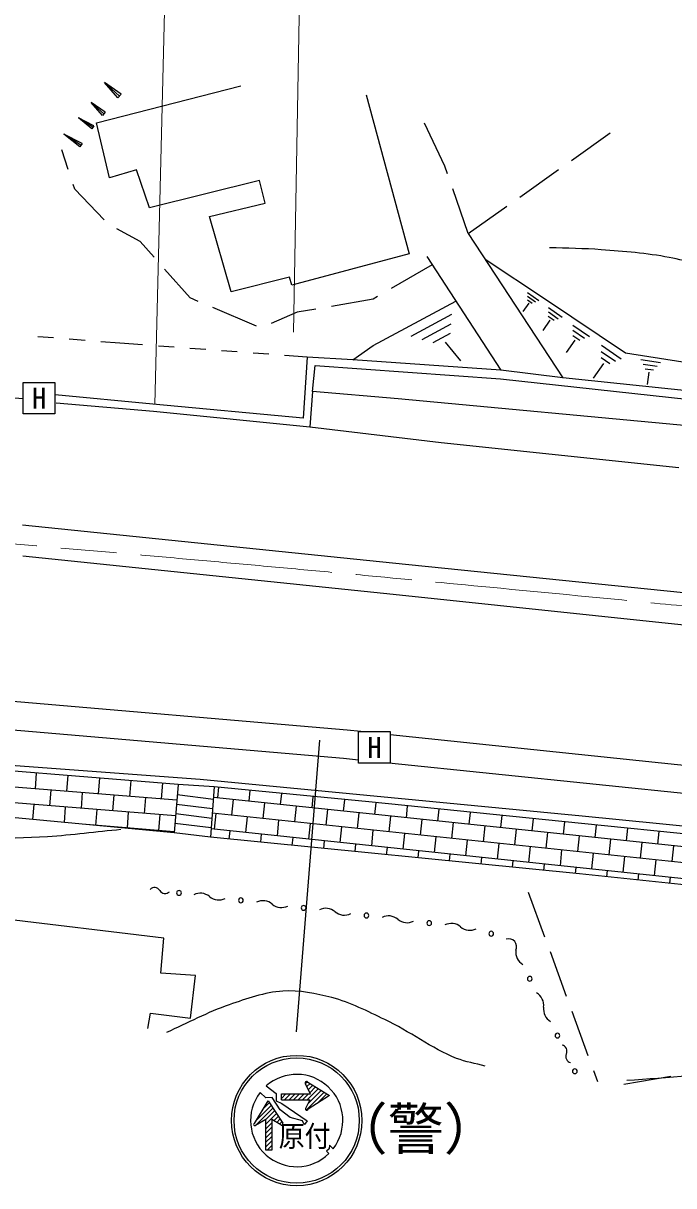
# Model space of a CAD drawing. Units: millimetres, scale not verified. Extents: x 40000 to 680000, y 20000 to 380000.
# Drawn here: x 463961 to 504575, y 241896 to 314457 of the extents above; entities that cross this region are included whole.
import ezdxf
from ezdxf.enums import TextEntityAlignment as Align

# ---------------------------------------------------------------- set-up
doc = ezdxf.new("R2010")
doc.units = ezdxf.units.MM
doc.header["$LTSCALE"] = 1000
doc.linetypes.add('CHAIN', pattern=[18.5, 12, -1.5, 3.5, -1.5])
for name, color, linetype, lineweight in [('M-BGD', 7, 'Continuous', 25), ('M-BMK', 2, 'CHAIN', 13), ('M-STR-HTXT', 7, 'Continuous', 13), ('M-STR-STRC', 7, 'Continuous', 25)]:
    doc.layers.add(name, color=color, linetype=linetype, lineweight=lineweight)
doc.styles.add('ＭＳ ゴシック', font='')
doc.styles.get('ＭＳ ゴシック').set_extended_font_data('MS Gothic')

msp = doc.modelspace()

# ---------------------------------------------------------------- hatches: boundary and pattern name
at = {"layer": 'M-STR-STRC'}
h = msp.add_hatch(dxfattribs=at)
h.set_pattern_fill('USER', color=256, style=0, pattern_type=2)
h.set_pattern_definition([(45, (480081, 247626), (-141.421, 141.421), [])])
h.paths.add_polyline_path([(480081, 247626), (481893, 247626), (481592, 248246, -0.46482), (481593, 248387, -0.46482), (481733, 248362), (483089, 247532), (481752, 246683, -0.51561), (481628, 246617, -0.51561), (481607, 246755), (481859, 247251), (480081, 247251)])
h = msp.add_hatch(dxfattribs=at)
h.set_pattern_fill('USER', color=256, style=0, pattern_type=2)
h.set_pattern_definition([(45, (479113, 246024), (-141.421, 141.421), [])])
h.paths.add_polyline_path([(479113, 246024), (479113, 244127), (479481, 244127), (479481, 246026), (480040, 245707, 0.42525), (480146, 245687, 0.42525), (480161, 245793), (479244, 247200), (478390, 245782, 0.47536), (478356, 245678, 0.47536), (478465, 245666)])

# ---------------------------------------------------------------- linework, layer by layer
at = {"layer": 'M-BGD'}
for p, q in [((470077, 310022), (469036, 310753)), ((469976, 309909), (469036, 310753)), ((469875, 309797), (469036, 310753)), ((468539, 308234), (477545, 310553)), ((470077, 310022), (469875, 309797)), ((485380, 309979), (488062, 300056)), ((469083, 308899), (468203, 309518)), ((468997, 308804), (468203, 309518)), ((468912, 308709), (468203, 309518)), ((468362, 308059), (467414, 308547)), ((468303, 307968), (467414, 308547)), ((468244, 307877), (467414, 308547)), ((469083, 308899), (468912, 308709)), ((468362, 308059), (468244, 307877)), ((469356, 304805), (468539, 308234)), ((490291, 305541), (489010, 308211)), ((467631, 306957), (466494, 307542)), ((467560, 306848), (466494, 307542)), ((467490, 306739), (466494, 307542)), ((467631, 306957), (467490, 306739)), ((498183, 305895), (500599, 307608)), ((466775, 305334), (466370, 306547)), ((490457, 305059), (490291, 305541)), ((471030, 305299), (469356, 304805)), ((471847, 302930), (471030, 305299)), ((494963, 303610), (497378, 305323)), ((467187, 304097), (467087, 304398)), ((469021, 302192), (467187, 304097)), ((478704, 304644), (471847, 302930)), ((479067, 303222), (478704, 304644)), ((491743, 301326), (490779, 304126)), ((475588, 302385), (479067, 303222)), ((491743, 301326), (494158, 303039)), ((476939, 297696), (475588, 302385)), ((471271, 300830), (469811, 301620)), ((491743, 301326), (497650, 292324)), ((472132, 299855), (471271, 300830)), ((488062, 300056), (480731, 298119)), ((489162, 299894), (493778, 292808)), ((496563, 297212), (492801, 299714)), ((474374, 297318), (472786, 299115)), ((489494, 299384), (486936, 297893)), ((480580, 298603), (476939, 297696)), ((480731, 298119), (480580, 298603)), ((495442, 297641), (496152, 297153)), ((474892, 297097), (474374, 297318)), ((485809, 297236), (483204, 296787)), ((485799, 294343), (490972, 297111)), ((486083, 297396), (485809, 297236)), ((495518, 296991), (495149, 296455)), ((495436, 297197), (495740, 296988)), ((495439, 297419), (495946, 297070)), ((501565, 293864), (496563, 297212)), ((478524, 295550), (475800, 296711)), ((481072, 296419), (479431, 295717)), ((482231, 296619), (481072, 296419)), ((488179, 294920), (490720, 296289)), ((496744, 296171), (497113, 295918)), ((496748, 296440), (497362, 296018)), ((496752, 296708), (497611, 296117)), ((488863, 294724), (490678, 295702)), ((496844, 295922), (496398, 295274)), ((498278, 295622), (499311, 294912)), ((465850, 294813), (464866, 294891)), ((467818, 294657), (466834, 294735)), ((489547, 294527), (490636, 295114)), ((498389, 294677), (497853, 293898)), ((498269, 294977), (498711, 294672)), ((498274, 295299), (499011, 294792)), ((469995, 294484), (468801, 294579)), ((471416, 294380), (469995, 294484)), ((473385, 294235), (472401, 294307)), ((475354, 294090), (474369, 294163)), ((477322, 293946), (476338, 294018)), ((484530, 293453), (485799, 294343)), ((490305, 294560), (491267, 293384)), ((500050, 293971), (500932, 293364)), ((500056, 294357), (501290, 293508)), ((479291, 293801), (478307, 293873)), ((481697, 293624), (480276, 293729)), ((481697, 293624), (481445, 289813)), ((484530, 293453), (481697, 293624)), ((493778, 292808), (484530, 293453)), ((500188, 293227), (499547, 292295)), ((500044, 293585), (500574, 293221)), ((510903, 292412), (501565, 293864)), ((502520, 293459), (503744, 293272)), ((502656, 293177), (503530, 293043)), ((482024, 291471), (482186, 293095)), ((482186, 293095), (493763, 292258)), ((497650, 292324), (493778, 292808)), ((502792, 292894), (503316, 292814)), ((503028, 292683), (502910, 291916)), ((451119, 291969), (463966, 291044)), ((463966, 292042), (465940, 292042)), ((463966, 290068), (463966, 292042)), ((465940, 292042), (465940, 290068)), ((493763, 292258), (505581, 290977)), ((537675, 288098), (497650, 292324)), ((472056, 290680), (465945, 291255)), ((482024, 291471), (481853, 289263)), ((487379, 291008), (482024, 291471)), ((505662, 289303), (487379, 291008)), ((466016, 290760), (472097, 290246)), ((481445, 289813), (472056, 290680)), ((472097, 290246), (481853, 289263)), ((465940, 290068), (463966, 290068)), ((481853, 289263), (490052, 288295)), ((490052, 288295), (504886, 286732)), ((487014, 280751), (463921, 283130)), ((487054, 278794), (463941, 281194)), ((510631, 278350), (487014, 280751)), ((510550, 276313), (487054, 278794)), ((484180, 270333), (443029, 273849)), ((483958, 268559), (443029, 272078)), ((485047, 270242), (484180, 270333)), ((484897, 270242), (486871, 270242)), ((484897, 268268), (484897, 270242)), ((486871, 270242), (486871, 268268)), ((523948, 266146), (486871, 270050)), ((475003, 267248), (458102, 268518)), ((484897, 268462), (483958, 268559)), ((473632, 266945), (458495, 268165)), ((486871, 268268), (484897, 268268)), ((523948, 264441), (486779, 268268)), ((473550, 265962), (458425, 267181)), ((464778, 267659), (464698, 266675)), ((466745, 267500), (466666, 266517)), ((468713, 267342), (468633, 266358)), ((470680, 267183), (470601, 266199)), ((498853, 264969), (475003, 267248)), ((465682, 266596), (465603, 265612)), ((467650, 266437), (467570, 265453)), ((472648, 267024), (472569, 266041)), ((473632, 266945), (473380, 263920)), ((475891, 266794), (473632, 266945)), ((475891, 266794), (475649, 263648)), ((485541, 265856), (475891, 266794)), ((476154, 266768), (476084, 266108)), ((478118, 266572), (478048, 265902)), ((480082, 266375), (480011, 265695)), ((473468, 264978), (458355, 266196)), ((464619, 265691), (464543, 264753)), ((469617, 266279), (469538, 265295)), ((471585, 266120), (471506, 265136)), ((475785, 265419), (473528, 265699)), ((475831, 266015), (473578, 266294)), ((543078, 259065), (475840, 266134)), ((477066, 266005), (476963, 265023)), ((479029, 265798), (478926, 264817)), ((480992, 265592), (480889, 264610)), ((482047, 266179), (481974, 265489)), ((484011, 265983), (483937, 265282)), ((498822, 264505), (485541, 265856)), ((485975, 265787), (485900, 265076)), ((487939, 265591), (487863, 264870)), ((473380, 263920), (458294, 265342)), ((466587, 265533), (466509, 264567)), ((468554, 265374), (468475, 264390)), ((470522, 265215), (470442, 264232)), ((472489, 265057), (472410, 264073)), ((475739, 264824), (473478, 265104)), ((542239, 258161), (475764, 265149)), ((475981, 265126), (475878, 264145)), ((477944, 264920), (477841, 263938)), ((482955, 265386), (482852, 264404)), ((484919, 265179), (484815, 264198)), ((486882, 264973), (486779, 263991)), ((489904, 265395), (489827, 264663)), ((491868, 265199), (491790, 264457)), ((493832, 265003), (493753, 264251)), ((523357, 262548), (498853, 264969)), ((473386, 263994), (467880, 264438)), ((469459, 264311), (469457, 264290)), ((471426, 264152), (471422, 264104)), ((475693, 264228), (473429, 264509)), ((541400, 257257), (475688, 264165)), ((479908, 264714), (479804, 263732)), ((481871, 264507), (481768, 263526)), ((483834, 264301), (483731, 263319)), ((488845, 264766), (488742, 263785)), ((490808, 264560), (490705, 263578)), ((492771, 264354), (492668, 263372)), ((494735, 264147), (494631, 263166)), ((495796, 264807), (495716, 264044)), ((497761, 264611), (497679, 263838)), ((516944, 262669), (498822, 264505)), ((499725, 264413), (499643, 263631)), ((501689, 264214), (501606, 263425)), ((475649, 263648), (473380, 263920)), ((498691, 261358), (475649, 263648)), ((476860, 264042), (476806, 263533)), ((478823, 263835), (478770, 263337)), ((480786, 263629), (480735, 263142)), ((482749, 263422), (482699, 262947)), ((485797, 264094), (485694, 263113)), ((487760, 263888), (487657, 262906)), ((489723, 263682), (489620, 262700)), ((491687, 263475), (491583, 262494)), ((496698, 263941), (496595, 262959)), ((498661, 263735), (498558, 262753)), ((500624, 263528), (500521, 262547)), ((503653, 264016), (503569, 263219)), ((484712, 263216), (484664, 262752)), ((486675, 263010), (486628, 262557)), ((488639, 262803), (488592, 262362)), ((493650, 263269), (493547, 262287)), ((495613, 263063), (495510, 262081)), ((497576, 262856), (497473, 261875)), ((502587, 263322), (502484, 262340)), ((504550, 263115), (504447, 262134)), ((490602, 262597), (490557, 262167)), ((492565, 262391), (492521, 261971)), ((494528, 262184), (494485, 261776)), ((496491, 261978), (496450, 261581)), ((499539, 262650), (499436, 261668)), ((501503, 262443), (501399, 261462)), ((503466, 262237), (503362, 261255)), ((498455, 261771), (498414, 261386)), ((541126, 256962), (498691, 261358)), ((500418, 261565), (500378, 261184)), ((502381, 261359), (502341, 260980)), ((472744, 257350), (445517, 260617)), ((504344, 261152), (504305, 260777)), ((495495, 260219), (496510, 257438)), ((472543, 255172), (472744, 257350)), ((496849, 256511), (497865, 253729)), ((474721, 255010), (472543, 255172)), ((474398, 252348), (474721, 255010)), ((471736, 251703), (471897, 252671)), ((471897, 252671), (474398, 252348)), ((498203, 252802), (499219, 250021)), ((499557, 249094), (499811, 248400)), ((501464, 248239), (504383, 248740))]:
    msp.add_line(p, q, dxfattribs=at)
for centre, radius, start, end in [((472156, 260125), 383, 30.96831, 135.26825), ((472813, 260519), 383, 210.96831, 315.26825), ((473686, 260177), 148, 0, 180), ((473686, 260177), 148, 180, 0), ((475009, 259263), 896, 49.71979, 116.51677), ((476168, 260631), 896, 229.71979, 296.51677), ((477548, 259711), 148, 0, 180), ((477548, 259711), 148, 180, 0), ((478929, 258790), 896, 49.71979, 116.51677), ((480088, 260158), 896, 229.71979, 296.51677), ((481468, 259238), 148, 0, 180), ((481468, 259238), 148, 180, 0), ((482848, 258317), 896, 49.71979, 116.51677), ((484007, 259685), 896, 229.71979, 296.51677), ((485388, 258765), 148, 0, 180), ((485388, 258765), 148, 180, 0), ((486768, 257844), 896, 49.71979, 116.51677), ((487927, 259212), 896, 229.71979, 296.51677), ((489307, 258291), 148, 0, 180), ((489307, 258291), 148, 180, 0), ((490687, 257371), 896, 49.71979, 116.51677), ((491846, 258739), 896, 229.71979, 296.51677), ((493180, 257629), 148, 0, 180), ((493180, 257629), 148, 180, 0), ((494273, 256812), 497, 333.59148, 110.01785), ((495607, 256476), 896, 172.5993, 239.39628), ((495583, 254817), 148, 0, 180), ((495583, 254817), 148, 180, 0), ((495559, 253158), 896, 352.5993, 59.39628), ((497337, 252927), 896, 172.5993, 239.39628), ((497313, 251268), 148, 0, 180), ((497313, 251268), 148, 180, 0), ((497525, 250298), 383, 333.84782, 78.14776), ((498213, 249960), 383, 153.84782, 258.14776), ((498399, 249041), 148, 0, 180), ((498399, 249041), 148, 180, 0)]:
    msp.add_arc(centre, radius, start, end, dxfattribs=at)
for points, knots in [([(524532, 292376), (524526, 293089), (524762, 293847), (524512, 294514), (524403, 294804), (524147, 295024), (523907, 295220), (523639, 295439), (523332, 295629), (522999, 295724), (521790, 296073), (520485, 295852), (519228, 295926), (517863, 296006), (516477, 295932), (515134, 296188), (513780, 296446), (512493, 296980), (511201, 297459), (510059, 297882), (508984, 298474), (507833, 298871), (506673, 299270), (505487, 299607), (504283, 299839), (502888, 300107), (501465, 300215), (500048, 300323), (498974, 300404), (497896, 300404), (496821, 300444)], [0, 0, 0, 0, 1, 1, 1, 2, 2, 2, 3, 3, 3, 4, 4, 4, 5, 5, 5, 6, 6, 6, 7, 7, 7, 8, 8, 8, 9, 9, 9, 10, 10, 10, 10]), ([(470062, 264127), (468536, 263979), (467014, 263776), (465484, 263683), (462792, 263519), (460090, 263601), (457396, 263481), (455404, 263392), (453390, 263445), (451426, 263098), (450109, 262865), (448830, 262431), (447574, 261969), (446447, 261553), (445382, 260987), (444287, 260496)], [0, 0, 0, 0, 1, 1, 1, 2, 2, 2, 3, 3, 3, 4, 4, 4, 5, 5, 5, 5]), ([(492792, 249363), (492200, 249525), (491586, 249619), (491017, 249847), (489442, 250478), (488072, 251538), (486540, 252268), (485462, 252781), (484385, 253330), (483232, 253639), (482237, 253906), (481195, 254103), (480166, 254042), (479017, 253975), (477907, 253571), (476818, 253195), (475470, 252730), (474210, 252039), (472906, 251461)], [0, 0, 0, 0, 1, 1, 1, 2, 2, 2, 3, 3, 3, 4, 4, 4, 5, 5, 5, 6, 6, 6, 6]), ([(543082, 250109), (541660, 250229), (540243, 250421), (538817, 250467), (537425, 250513), (536033, 250432), (534642, 250392), (531952, 250314), (529262, 250213), (526574, 250069), (523580, 249908), (520592, 249646), (517599, 249464), (514864, 249298), (512125, 249194), (509391, 249020), (506807, 248856), (504228, 248644), (501646, 248456)], [0, 0, 0, 0, 1, 1, 1, 2, 2, 2, 3, 3, 3, 4, 4, 4, 5, 5, 5, 6, 6, 6, 6])]:
    msp.add_open_spline(points, degree=3, knots=knots, dxfattribs=at)
at = {"layer": 'M-BMK'}
msp.add_open_spline([(65020, 280143), (69816, 280683), (74613, 281218), (79409, 281762), (83914, 282273), (88414, 282820), (92921, 283307), (100358, 284112), (107795, 284925), (115246, 285582), (125010, 286444), (134789, 287127), (144569, 287770), (150868, 288184), (157171, 288531), (163476, 288846), (174640, 289402), (185806, 289919), (196977, 290280), (206262, 290579), (215551, 290768), (224841, 290885), (233955, 291001), (243071, 290881), (252185, 290984), (255500, 291022), (258813, 291166), (262127, 291173), (275010, 291199), (287891, 290850), (300771, 290595), (308267, 290446), (315763, 290275), (323257, 290039), (331616, 289774), (339974, 289481), (348327, 289074), (352723, 288860), (357113, 288544), (361508, 288299), (373295, 287641), (385088, 287097), (396875, 286435), (408955, 285756), (421037, 285091), (433108, 284272), (442329, 283646), (451544, 282936), (460754, 282170), (471541, 281274), (482321, 280286), (493096, 279253), (507725, 277850), (522353, 276427), (536959, 274796), (544400, 273966), (551825, 272988), (559258, 272083)], degree=3, knots=[0, 0, 0, 0, 1, 1, 1, 2, 2, 2, 3, 3, 3, 4, 4, 4, 5, 5, 5, 6, 6, 6, 7, 7, 7, 8, 8, 8, 9, 9, 9, 10, 10, 10, 11, 11, 11, 12, 12, 12, 13, 13, 13, 14, 14, 14, 15, 15, 15, 16, 16, 16, 17, 17, 17, 18, 18, 18, 19, 19, 19, 19], dxfattribs=at)
at = {"layer": 'M-STR-HTXT'}
for p, q in [((481579, 337211), (480832, 295180)), ((473274, 335246), (472176, 290669))]:
    msp.add_line(p, q, dxfattribs=at)
at = {"layer": 'M-STR-STRC'}
for p, q in [((482452, 269700), (480996, 251500)), ((481893, 247626), (481592, 248246)), ((481733, 248362), (483089, 247532)), ((479099, 247375), (478746, 247717)), ((479131, 248130), (479750, 247644)), ((479750, 247644), (479746, 247189)), ((480081, 247251), (480081, 247626)), ((480081, 247626), (481893, 247626)), ((483089, 247532), (481752, 246683)), ((478390, 245782), (479244, 247200)), ((479507, 247396), (479099, 247375)), ((479244, 247200), (480161, 245793)), ((480002, 246645), (479507, 247396)), ((479746, 247189), (480104, 247025)), ((480081, 247251), (481859, 247251)), ((480104, 247025), (481690, 245945)), ((481859, 247251), (481607, 246755)), ((479113, 246024), (478465, 245666)), ((479113, 244127), (479113, 246024)), ((480040, 245707), (479481, 246026)), ((479481, 246026), (479481, 244127)), ((480623, 246146), (480002, 246645)), ((481401, 245938), (480623, 246146)), ((481478, 245755), (481401, 245938)), ((481527, 245724), (481478, 245755)), ((481690, 245945), (481527, 245724)), ((479481, 244127), (479113, 244127)), ((483066, 244194), (482898, 244051)), ((482898, 244051), (483042, 243901)), ((483081, 244428), (483066, 244194)), ((483316, 244209), (483081, 244428))]:
    msp.add_line(p, q, dxfattribs=at)
for radius in [4070, 3910]:
    msp.add_circle((481033, 245966), radius, dxfattribs=at)
for centre, radius, start, end in [((481033, 245966), 2881, 322.40222, 131.31664), ((481652, 248316), 92.7, 29.82149, 229.26271), ((481033, 245966), 2881, 142.56983, 314.19735), ((481667, 246694), 86.2, 134.3268, 352.53428), ((478415, 245716), 70.7, 111.18271, 314.5781), ((480102, 245748), 74.8, 213.38187, 37.68403)]:
    msp.add_arc(centre, radius, start, end, dxfattribs=at)

# ---------------------------------------------------------------- texts
at = {"layer": 'M-BGD', "style": 'ＭＳ ゴシック'}
for p in [(464953, 291055), (485884, 269255)]:
    msp.add_text('H', height=1320, dxfattribs=at).set_placement(p, align=Align.MIDDLE_CENTER)
at = {"layer": 'M-STR-STRC', "style": 'ＭＳ ゴシック'}
msp.add_text('（警）', height=2566, dxfattribs=at).set_placement((488462, 243396), align=Align.BOTTOM_CENTER)
at = {"layer": 'M-STR-STRC', "style": 'ＭＳ ゴシック', "width": 0.9}
msp.add_text('原付', height=1320, dxfattribs=at).set_placement((479910, 243941), align=Align.BOTTOM_LEFT)

doc.saveas('drawing.dxf')
